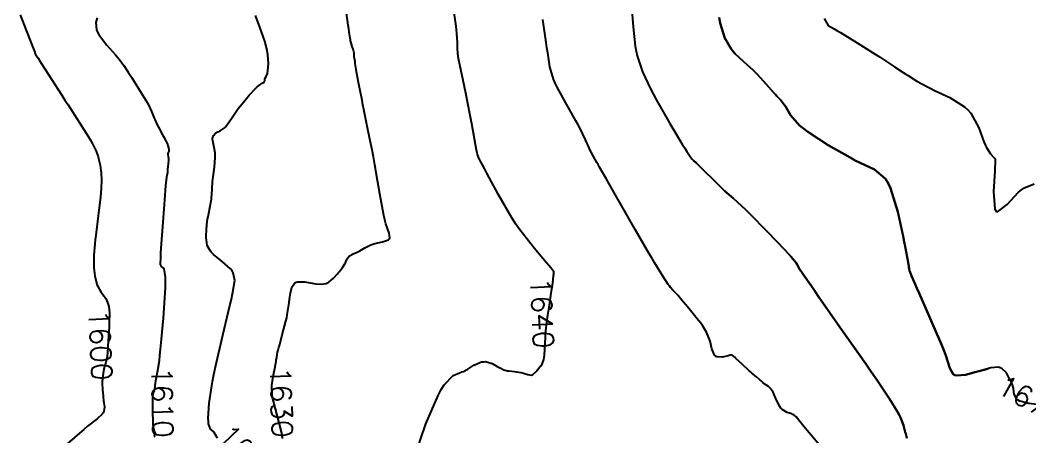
# Model space of a CAD drawing. Header units: metres. Extents: x 837477 to 838477, y 1189014 to 1191014.
# Drawn here: x 837697 to 837882.6, y 1190389.5 to 1190466 of the extents above; entities that cross this region are included whole.
import ezdxf

# ---------------------------------------------------------------- set-up
doc = ezdxf.new("R2010")
doc.units = ezdxf.units.M
doc.header["$LTSCALE"] = 0.3
doc.layers.add('COTAS 10', color=1, linetype='Continuous')
doc.styles.get("Standard").update_dxf_attribs({"font": 'simplex.shx'})

msp = doc.modelspace()

# ---------------------------------------------------------------- linework, layer by layer
at = {"layer": 'COTAS 10'}
for points, elevation in [([(837745.277, 1190389.169), (837745.188, 1190389.765), (837745.065, 1190390.417), (837744.323, 1190393.239), (837743.572, 1190396.053), (837743.442, 1190396.7), (837743.347, 1190397.29), (837743.286, 1190398.941), (837743.466, 1190400.198), (837743.522, 1190400.539), (837743.581, 1190400.876), (837743.818, 1190402.07), (837744.029, 1190403.1), (837744.071, 1190403.333), (837744.107, 1190403.545), (837744.181, 1190404.126), (837744.358, 1190405.017), (837744.459, 1190405.425), (837744.583, 1190405.902), (837744.742, 1190406.479), (837745.218, 1190408.209), (837745.879, 1190410.731), (837746.019, 1190411.346), (837746.14, 1190411.923), (837746.422, 1190413.704), (837746.606, 1190415.145), (837746.665, 1190415.509), (837746.728, 1190415.857), (837746.986, 1190416.986), (837747.509, 1190417.756), (837747.74, 1190417.877), (837748.007, 1190417.959), (837749.281, 1190417.923), (837750.68, 1190417.681), (837751.026, 1190417.634), (837751.355, 1190417.594), (837752.393, 1190417.52), (837753.295, 1190417.672), (837753.538, 1190417.775), (837753.778, 1190417.905), (837754.62, 1190418.595), (837755.377, 1190419.427), (837755.562, 1190419.647), (837755.738, 1190419.863), (837756.287, 1190420.603), (837756.714, 1190421.273), (837756.813, 1190421.444), (837756.904, 1190421.609), (837757.161, 1190422.152), (837757.451, 1190422.601), (837757.563, 1190422.708), (837757.689, 1190422.806), (837758.254, 1190423.097), (837758.98, 1190423.413), (837759.206, 1190423.528), (837759.443, 1190423.655), (837760.391, 1190424.211), (837761.507, 1190424.763), (837761.851, 1190424.886), (837762.21, 1190424.998), (837763.631, 1190425.295), (837764.739, 1190425.666), (837764.901, 1190425.824), (837765, 1190426.006), (837764.834, 1190426.862), (837764.222, 1190428.585), (837764.04, 1190429.312), (837763.853, 1190430.149), (837763.131, 1190434.077), (837762.494, 1190437.945), (837762.36, 1190438.744), (837762.245, 1190439.425), (837761.981, 1190440.899), (837761.728, 1190442.145), (837761.493, 1190443.301), (837760.899, 1190446.232), (837760.225, 1190449.568), (837760.049, 1190450.443), (837759.877, 1190451.298), (837759.297, 1190454.208), (837758.856, 1190456.476), (837758.773, 1190456.926), (837758.706, 1190457.298), (837758.608, 1190457.998), (837758.602, 1190458.222), (837758.594, 1190458.293), (837758.584, 1190458.369), (837758.525, 1190458.679), (837758.466, 1190459.018), (837758.455, 1190459.113), (837758.448, 1190459.208), (837758.443, 1190459.555), (837758.417, 1190459.937), (837758.396, 1190460.055), (837758.369, 1190460.178), (837758.225, 1190460.665), (837758.059, 1190461.155), (837758.018, 1190461.281), (837757.98, 1190461.401), (837757.864, 1190461.8), (837757.776, 1190462.156), (837757.756, 1190462.25), (837757.738, 1190462.342), (837757.686, 1190462.658), (837757.53, 1190463.767), (837757.446, 1190464.359), (837757.343, 1190465.074), (837756.824, 1190468.688)], 1630), ([(837809.43, 1190468.531), (837809.7, 1190464.739), (837810.071, 1190461.213), (837810.243, 1190460.303), (837810.446, 1190459.42), (837811.431, 1190456.471), (837812.924, 1190453.34), (837813.446, 1190452.344), (837814.017, 1190451.291), (837816.471, 1190447.02), (837818.738, 1190443.238), (837819.19, 1190442.494), (837819.566, 1190441.881), (837820.289, 1190440.761), (837820.58, 1190440.448), (837820.684, 1190440.344), (837820.797, 1190440.232), (837821.289, 1190439.767), (837822.103, 1190438.986), (837822.42, 1190438.676), (837822.777, 1190438.324), (837824.394, 1190436.714), (837826.104, 1190435.046), (837826.519, 1190434.659), (837826.909, 1190434.303), (837828.106, 1190433.286), (837829.697, 1190431.854), (837830.335, 1190431.237), (837831.059, 1190430.524), (837834.389, 1190427.152), (837837.566, 1190423.844), (837838.195, 1190423.172), (837838.715, 1190422.605), (837839.684, 1190421.439), (837839.926, 1190420.991), (837839.987, 1190420.878), (837840.046, 1190420.769), (837840.239, 1190420.414), (837840.464, 1190420.035), (837840.543, 1190419.911), (837840.63, 1190419.778), (837841.004, 1190419.228), (837842.339, 1190417.327), (837843.031, 1190416.342), (837843.863, 1190415.159), (837848.033, 1190409.228), (837852.471, 1190402.879), (837853.472, 1190401.431), (837854.374, 1190400.118), (837856.812, 1190396.495), (837858.303, 1190394.08), (837858.61, 1190393.527), (837858.87, 1190393.026), (837859.425, 1190391.633), (837859.669, 1190390.62), (837859.734, 1190390.357), (837859.798, 1190390.102), (837860.016, 1190389.245)], 1660), ([(837697.037, 1190466.959), (837698.083, 1190464.283), (837699.105, 1190461.64), (837699.301, 1190461.134), (837699.459, 1190460.726), (837699.717, 1190460.066), (837699.726, 1190460.044), (837699.73, 1190460.032), (837699.735, 1190460.013), (837699.738, 1190459.993), (837699.74, 1190459.981), (837699.742, 1190459.96), (837699.748, 1190459.935), (837699.751, 1190459.928), (837699.755, 1190459.92), (837699.772, 1190459.888), (837699.791, 1190459.854), (837699.795, 1190459.844), (837699.8, 1190459.834), (837699.812, 1190459.795), (837699.828, 1190459.754), (837699.834, 1190459.741), (837699.841, 1190459.729), (837699.872, 1190459.68), (837700.314, 1190458.998), (837700.58, 1190458.586), (837700.908, 1190458.077), (837704.699, 1190452.185), (837705.271, 1190451.296), (837705.84, 1190450.413), (837707.871, 1190447.26), (837709.572, 1190444.539), (837709.933, 1190443.928), (837710.246, 1190443.378), (837710.979, 1190441.905), (837711.35, 1190440.862), (837711.435, 1190440.584), (837711.512, 1190440.309), (837711.725, 1190439.355), (837711.864, 1190438.386), (837711.895, 1190438.103), (837711.923, 1190437.813), (837711.994, 1190436.711), (837711.928, 1190434.995), (837711.869, 1190434.318), (837711.792, 1190433.553), (837711.367, 1190430.063), (837710.917, 1190426.487), (837710.825, 1190425.67), (837710.746, 1190424.927), (837710.578, 1190422.864), (837710.555, 1190421.323), (837710.568, 1190420.909), (837710.59, 1190420.5), (837710.737, 1190419.067), (837711.034, 1190417.768), (837711.151, 1190417.443), (837711.282, 1190417.133), (837711.308, 1190417.09), (837711.88, 1190416.141), (837712.489, 1190415.293), (837712.627, 1190415.075), (837712.752, 1190414.864), (837713.094, 1190414.162), (837713.303, 1190413.439), (837713.343, 1190413.215), (837713.376, 1190412.98), (837713.433, 1190412.048), (837713.408, 1190410.694), (837713.39, 1190410.194), (837713.366, 1190409.639), (837713.236, 1190407.183), (837713.067, 1190404.851), (837713.019, 1190404.374), (837712.97, 1190403.971), (837712.786, 1190403.127), (837712.594, 1190402.611), (837712.54, 1190402.415), (837712.486, 1190402.197), (837712.284, 1190401.215), (837712.144, 1190400.051), (837712.128, 1190399.717), (837712.122, 1190399.378), (837712.181, 1190398.111), (837712.28, 1190397.04), (837712.299, 1190396.824), (837712.314, 1190396.642), (837712.339, 1190396.278), (837712.367, 1190395.997), (837712.385, 1190395.868), (837712.407, 1190395.717), (837712.519, 1190394.986), (837712.402, 1190394.123), (837712.278, 1190393.888), (837712.114, 1190393.655), (837711.195, 1190392.83), (837709.414, 1190391.444), (837708.708, 1190390.858), (837707.909, 1190390.184), (837704.256, 1190387.021)], 1600), ([(837733.278, 1190389.265), (837733.069, 1190389.704), (837732.764, 1190390.203), (837732.658, 1190390.333), (837732.542, 1190390.461), (837732.048, 1190390.893), (837731.671, 1190391.881), (837731.629, 1190392.359), (837731.615, 1190392.925), (837731.675, 1190393.878), (837731.789, 1190395.708), (837732.387, 1190399.664), (837732.639, 1190400.969), (837732.929, 1190402.366), (837734.288, 1190408.168), (837735.601, 1190413.593), (837735.862, 1190414.752), (837736.079, 1190415.762), (837736.489, 1190418.168), (837736.208, 1190419.582), (837735.988, 1190419.967), (837735.708, 1190420.348), (837734.182, 1190421.698), (837732.589, 1190422.952), (837732.265, 1190423.272), (837731.993, 1190423.581), (837731.433, 1190424.597), (837731.27, 1190425.628), (837731.248, 1190425.945), (837731.236, 1190426.276), (837731.275, 1190427.588), (837731.43, 1190429.048), (837731.492, 1190429.473), (837731.561, 1190429.906), (837731.877, 1190431.545), (837732.173, 1190433.121), (837732.23, 1190433.514), (837732.275, 1190433.889), (837732.348, 1190435.09), (837732.407, 1190436.344), (837732.445, 1190436.753), (837732.491, 1190437.188), (837732.733, 1190438.982), (837732.905, 1190440.778), (837732.906, 1190441.214), (837732.887, 1190441.624), (837732.653, 1190442.884), (837732.42, 1190443.842), (837732.402, 1190444.062), (837732.405, 1190444.261), (837732.58, 1190444.817), (837732.953, 1190445.205), (837733.079, 1190445.299), (837733.215, 1190445.387), (837733.792, 1190445.656), (837734.52, 1190446.171), (837734.752, 1190446.414), (837734.997, 1190446.701), (837735.992, 1190448.098), (837737.132, 1190449.749), (837737.469, 1190450.195), (837737.815, 1190450.637), (837739.141, 1190452.195), (837740.347, 1190453.463), (837740.616, 1190453.723), (837740.858, 1190453.944), (837741.502, 1190454.409), (837741.861, 1190454.619), (837741.924, 1190454.679), (837741.971, 1190454.738), (837742.008, 1190454.958), (837742.005, 1190455.197), (837742.027, 1190455.269), (837742.059, 1190455.343), (837742.254, 1190455.632), (837742.473, 1190456.182), (837742.52, 1190456.421), (837742.56, 1190456.698), (837742.654, 1190458.01), (837742.583, 1190459.587), (837742.52, 1190460.03), (837742.438, 1190460.476), (837741.982, 1190462.111), (837741.368, 1190463.84), (837741.186, 1190464.346), (837740.998, 1190464.863), (837740.277, 1190466.829)], 1620), ([(837769.699, 1190386.341), (837771.617, 1190391.884), (837773.886, 1190397.114), (837774.443, 1190398.164), (837774.969, 1190399.041), (837776.614, 1190400.771), (837777.789, 1190401.251), (837778.019, 1190401.34), (837778.208, 1190401.411), (837778.545, 1190401.508), (837778.879, 1190401.665), (837779.065, 1190401.774), (837779.292, 1190401.911), (837780.452, 1190402.638), (837781.834, 1190403.239), (837782.201, 1190403.296), (837782.562, 1190403.305), (837783.808, 1190402.943), (837784.829, 1190402.376), (837785.049, 1190402.257), (837785.24, 1190402.154), (837785.703, 1190401.916), (837785.942, 1190401.805), (837785.994, 1190401.781), (837786.039, 1190401.761), (837786.147, 1190401.712), (837786.453, 1190401.659), (837786.623, 1190401.635), (837786.83, 1190401.607), (837787.882, 1190401.473), (837789.046, 1190401.291), (837789.323, 1190401.234), (837789.58, 1190401.172), (837790.345, 1190400.924), (837790.965, 1190400.846), (837791.131, 1190400.892), (837791.294, 1190400.967), (837791.864, 1190401.483), (837792.376, 1190402.125), (837792.503, 1190402.28), (837792.623, 1190402.426), (837793.003, 1190402.869), (837793.292, 1190403.672), (837793.354, 1190404.044), (837793.41, 1190404.482), (837793.546, 1190406.604), (837793.669, 1190408.954), (837793.716, 1190409.535), (837793.768, 1190410.086), (837794.003, 1190411.824), (837794.26, 1190413.315), (837794.326, 1190413.71), (837794.39, 1190414.098), (837794.603, 1190415.435), (837794.785, 1190416.658), (837794.829, 1190416.974), (837794.871, 1190417.28), (837794.999, 1190418.303), (837795.084, 1190419.11), (837795.098, 1190419.28), (837795.108, 1190419.427), (837795.111, 1190419.763), (837794.555, 1190420.532), (837794.213, 1190420.951), (837793.789, 1190421.459), (837792.452, 1190423.023), (837791.58, 1190424.04), (837788.886, 1190427.499), (837788.157, 1190428.56), (837787.435, 1190429.667), (837784.887, 1190434.04), (837782.828, 1190437.875), (837782.413, 1190438.643), (837782.067, 1190439.283), (837781.378, 1190440.531), (837781.098, 1190441.344), (837781.008, 1190441.709), (837780.914, 1190442.135), (837780.531, 1190444.18), (837780.032, 1190446.953), (837779.864, 1190447.838), (837779.683, 1190448.773), (837778.925, 1190452.574), (837778.214, 1190456.061), (837777.933, 1190457.438), (837777.631, 1190458.925), (837777.494, 1190459.88), (837777.468, 1190460.184), (837777.447, 1190460.506), (837777.414, 1190461.813), (837777.311, 1190463.59), (837777.245, 1190464.208), (837777.163, 1190464.881), (837776.734, 1190467.768)], 1640), ([(837884.378, 1190395.368), (837882.445, 1190395.634), (837880.792, 1190396.075), (837880.47, 1190396.246), (837880.207, 1190396.439), (837879.749, 1190397.313), (837879.648, 1190398.223), (837879.609, 1190398.439), (837879.567, 1190398.639), (837879.378, 1190399.23), (837879.082, 1190399.84), (837878.972, 1190400.051), (837878.85, 1190400.281), (837878.309, 1190401.267), (837877.493, 1190402.074), (837877.197, 1190402.192), (837876.872, 1190402.264), (837875.447, 1190402.142), (837873.751, 1190401.694), (837873.299, 1190401.572), (837873.256, 1190401.56), (837872.749, 1190401.421), (837870.824, 1190400.885), (837869.159, 1190400.732), (837868.816, 1190400.834), (837868.523, 1190401), (837867.893, 1190402.122), (837867.166, 1190404.452), (837866.812, 1190405.379), (837866.393, 1190406.428), (837864.328, 1190411.235), (837862.278, 1190415.845), (837861.868, 1190416.77), (837861.526, 1190417.543), (837860.861, 1190419.067), (837860.677, 1190419.523), (837860.638, 1190419.624), (837860.605, 1190419.713), (837860.529, 1190419.943), (837860.444, 1190420.376), (837860.404, 1190420.593), (837860.358, 1190420.853), (837860.133, 1190422.144), (837859.696, 1190424.424), (837859.516, 1190425.308), (837859.31, 1190426.301), (837858.352, 1190430.796), (837857.013, 1190435.157), (837856.567, 1190436.065), (837856.087, 1190436.842), (837854.084, 1190438.567), (837851.43, 1190439.782), (837850.541, 1190440.238), (837849.585, 1190440.745), (837845.574, 1190443.011), (837841.804, 1190445.446), (837841, 1190446.061), (837840.299, 1190446.649), (837838.635, 1190448.561), (837837.753, 1190450.046), (837837.545, 1190450.365), (837837.354, 1190450.645), (837836.794, 1190451.325), (837836.116, 1190452.027), (837835.85, 1190452.32), (837835.55, 1190452.656), (837834.184, 1190454.227), (837832.581, 1190455.978), (837832.131, 1190456.427), (837831.679, 1190456.86), (837830.024, 1190458.296), (837828.481, 1190459.774), (837828.099, 1190460.234), (837827.736, 1190460.717), (837826.588, 1190462.642), (837825.716, 1190465.434), (837825.527, 1190466.463)], 1670), ([(837825.527, 1190466.463), (837825.716, 1190465.434), (837826.588, 1190462.642), (837827.736, 1190460.717), (837828.099, 1190460.234), (837828.481, 1190459.774), (837830.024, 1190458.296), (837831.679, 1190456.86), (837832.131, 1190456.427), (837832.581, 1190455.978), (837834.184, 1190454.227), (837835.55, 1190452.656), (837835.85, 1190452.32), (837836.116, 1190452.027), (837836.794, 1190451.325), (837837.354, 1190450.645), (837837.545, 1190450.365), (837837.753, 1190450.046), (837838.635, 1190448.561), (837840.299, 1190446.649), (837841, 1190446.061), (837841.804, 1190445.446), (837845.574, 1190443.011), (837849.585, 1190440.745), (837850.541, 1190440.238), (837851.43, 1190439.782), (837854.084, 1190438.567), (837856.087, 1190436.842), (837856.567, 1190436.065), (837857.013, 1190435.157), (837858.352, 1190430.796), (837859.31, 1190426.301), (837859.516, 1190425.308), (837859.696, 1190424.424), (837860.133, 1190422.144), (837860.358, 1190420.853), (837860.404, 1190420.593), (837860.444, 1190420.376), (837860.529, 1190419.943), (837860.605, 1190419.713), (837860.638, 1190419.624), (837860.677, 1190419.523), (837860.861, 1190419.067), (837861.526, 1190417.543), (837861.868, 1190416.77), (837862.278, 1190415.845), (837864.328, 1190411.235), (837866.393, 1190406.428), (837866.812, 1190405.379), (837867.166, 1190404.452), (837867.893, 1190402.122), (837868.523, 1190401), (837868.816, 1190400.834), (837869.159, 1190400.732), (837870.824, 1190400.885), (837872.749, 1190401.421), (837873.256, 1190401.56), (837873.299, 1190401.572), (837873.751, 1190401.694), (837874.923, 1190402.004)], 1670), ([(837711.175, 1190466.421), (837710.92, 1190465.521), (837711.054, 1190464.212), (837711.24, 1190463.786), (837711.49, 1190463.333), (837712.93, 1190461.466), (837714.546, 1190459.632), (837714.907, 1190459.2), (837715.231, 1190458.801), (837716.09, 1190457.632), (837716.881, 1190456.402), (837717.472, 1190455.485), (837718.813, 1190453.404), (837720.099, 1190451.327), (837720.373, 1190450.85), (837720.611, 1190450.417), (837721.176, 1190449.206), (837721.542, 1190448.267), (837721.655, 1190448.004), (837721.774, 1190447.74), (837722.244, 1190446.774), (837722.7, 1190445.896), (837722.81, 1190445.686), (837722.913, 1190445.491), (837723.223, 1190444.907), (837723.483, 1190444.423), (837723.554, 1190444.29), (837723.625, 1190444.158), (837723.877, 1190443.687), (837724.095, 1190443.222), (837724.144, 1190443.095), (837724.189, 1190442.967), (837724.311, 1190442.511), (837724.357, 1190442.107), (837724.353, 1190442.013), (837724.342, 1190441.926), (837724.245, 1190441.678), (837724.154, 1190441.447), (837724.147, 1190441.372), (837724.148, 1190441.292), (837724.218, 1190440.961), (837724.296, 1190440.541), (837724.302, 1190440.405), (837724.302, 1190440.259), (837724.244, 1190439.661), (837724.164, 1190439.063), (837724.148, 1190438.918), (837724.136, 1190438.781), (837724.116, 1190438.363), (837724.092, 1190437.963), (837724.077, 1190437.838), (837724.058, 1190437.707), (837723.959, 1190437.182), (837723.775, 1190435.572), (837723.702, 1190434.758), (837723.62, 1190433.783), (837723.245, 1190428.929), (837722.905, 1190424.142), (837722.845, 1190423.209), (837722.8, 1190422.446), (837722.758, 1190421.109), (837722.894, 1190420.864), (837722.959, 1190420.789), (837723.037, 1190420.712), (837723.422, 1190420.41), (837723.684, 1190418.815), (837723.685, 1190417.923), (837723.655, 1190416.835), (837723.289, 1190411.281), (837722.946, 1190407.426), (837722.782, 1190405.593), (837722.663, 1190404.421), (837722.554, 1190403.425), (837722.241, 1190401.281), (837722.021, 1190400.311), (837721.972, 1190400.055), (837721.928, 1190399.803), (837721.808, 1190398.939), (837721.708, 1190398.228), (837721.675, 1190398.075), (837721.641, 1190397.94), (837721.499, 1190397.606), (837721.38, 1190396.958), (837721.361, 1190396.625), (837721.346, 1190396.225), (837721.34, 1190394.222), (837721.41, 1190392.171), (837721.443, 1190391.74), (837721.482, 1190391.367), (837721.672, 1190390.517), (837721.834, 1190390.142), (837721.855, 1190390.069), (837721.866, 1190390.01), (837721.821, 1190389.911), (837721.732, 1190389.877), (837721.716, 1190389.86), (837721.703, 1190389.839), (837721.686, 1190389.734), (837721.691, 1190389.631), (837721.693, 1190389.611), (837721.694, 1190389.595), (837721.697, 1190389.568), (837721.791, 1190389.493)], 1610), ([(837844.696, 1190387.11), (837841.683, 1190390.684), (837841.084, 1190391.398), (837840.587, 1190391.994), (837839.64, 1190393.152), (837839.217, 1190393.513), (837839.05, 1190393.606), (837838.861, 1190393.696), (837837.998, 1190393.997), (837837.078, 1190394.533), (837836.853, 1190394.771), (837836.641, 1190395.048), (837835.985, 1190396.373), (837835.422, 1190397.698), (837835.27, 1190397.976), (837835.119, 1190398.215), (837834.585, 1190398.754), (837834.109, 1190399.038), (837833.995, 1190399.115), (837833.887, 1190399.192), (837833.562, 1190399.467), (837833.208, 1190399.791), (837833.082, 1190399.899), (837832.945, 1190400.015), (837832.349, 1190400.501), (837831.539, 1190401.19), (837831.266, 1190401.434), (837830.972, 1190401.701), (837829.734, 1190402.858), (837828.61, 1190403.91), (837828.387, 1190404.111), (837828.203, 1190404.273), (837827.859, 1190404.534), (837827.538, 1190404.476), (837827.368, 1190404.437), (837827.164, 1190404.389), (837826.134, 1190404.133), (837825.068, 1190404.17), (837824.84, 1190404.306), (837824.641, 1190404.498), (837824.165, 1190405.643), (837823.845, 1190407.031), (837823.745, 1190407.375), (837823.639, 1190407.702), (837823.213, 1190408.736), (837822.442, 1190409.952), (837822.118, 1190410.394), (837821.747, 1190410.882), (837820.009, 1190413.021), (837818.306, 1190415.024), (837817.956, 1190415.425), (837817.659, 1190415.759), (837817.028, 1190416.413), (837816.572, 1190416.937), (837816.385, 1190417.19), (837816.172, 1190417.489), (837815.184, 1190418.96), (837813.7, 1190421.353), (837813.174, 1190422.234), (837812.598, 1190423.21), (837810.102, 1190427.523), (837807.563, 1190431.963), (837806.399, 1190433.999), (837804.736, 1190436.91), (837803.539, 1190438.999), (837803.273, 1190439.46), (837803.036, 1190439.871), (837802.416, 1190440.931), (837801.924, 1190441.85), (837801.767, 1190442.172), (837801.602, 1190442.524), (837800.931, 1190444.036), (837799.95, 1190446.068), (837799.59, 1190446.748), (837799.19, 1190447.477), (837797.428, 1190450.533), (837795.74, 1190453.65), (837795.389, 1190454.418), (837795.087, 1190455.145), (837794.417, 1190457.428), (837794.003, 1190459.981), (837793.863, 1190460.878), (837793.712, 1190461.858), (837793.075, 1190466.086)], 1650), ([(837844.833, 1190466.259), (837845.562, 1190465.007), (837846.64, 1190464.392), (837847.168, 1190464.074), (837847.796, 1190463.693), (837850.893, 1190461.785), (837854.222, 1190459.702), (837854.997, 1190459.211), (837855.708, 1190458.757), (837857.743, 1190457.427), (837859.361, 1190456.361), (837859.809, 1190456.074), (837860.256, 1190455.791), (837861.874, 1190454.795), (837863.785, 1190453.742), (837864.418, 1190453.422), (837865.096, 1190453.089), (837867.919, 1190451.786), (837870.629, 1190450.087), (837871.235, 1190449.505), (837871.779, 1190448.875), (837873.222, 1190446.199), (837874.185, 1190443.65), (837874.425, 1190443.101), (837874.655, 1190442.62), (837875.39, 1190441.447), (837875.929, 1190440.857), (837876.034, 1190440.744), (837876.121, 1190440.652), (837876.276, 1190440.5), (837876.247, 1190439.578), (837876.217, 1190439.001), (837876.177, 1190438.283), (837875.956, 1190434.529), (837876.164, 1190431.32), (837876.395, 1190430.946), (837876.701, 1190430.796), (837878.431, 1190432.115), (837880.549, 1190434.386), (837881.1, 1190434.837), (837881.634, 1190435.21), (837881.738, 1190435.251), (837883.434, 1190435.915)], 1680), ([(837844.833, 1190466.259), (837845.562, 1190465.007), (837846.64, 1190464.392), (837847.168, 1190464.074), (837847.796, 1190463.693), (837850.893, 1190461.785), (837854.222, 1190459.702), (837854.997, 1190459.211), (837855.708, 1190458.757), (837857.743, 1190457.427), (837859.361, 1190456.361), (837859.809, 1190456.074), (837860.256, 1190455.791), (837861.874, 1190454.795), (837863.785, 1190453.742), (837864.418, 1190453.422), (837865.096, 1190453.089), (837867.919, 1190451.786), (837870.629, 1190450.087), (837871.235, 1190449.505), (837871.779, 1190448.875), (837873.222, 1190446.199), (837874.185, 1190443.65), (837874.425, 1190443.101), (837874.655, 1190442.62), (837874.923, 1190442.192)], 1680), ([(837860.016, 1190389.245), (837859.798, 1190390.102), (837859.734, 1190390.357), (837859.669, 1190390.62), (837859.425, 1190391.633), (837858.87, 1190393.026), (837858.61, 1190393.527), (837858.303, 1190394.08), (837856.812, 1190396.495), (837854.374, 1190400.118), (837853.472, 1190401.431), (837852.471, 1190402.879), (837848.033, 1190409.228), (837843.863, 1190415.159), (837843.031, 1190416.342), (837842.339, 1190417.327), (837841.004, 1190419.228), (837840.63, 1190419.778), (837840.543, 1190419.911), (837840.464, 1190420.035), (837840.239, 1190420.414), (837840.046, 1190420.769), (837839.987, 1190420.878), (837839.926, 1190420.991), (837839.684, 1190421.439), (837838.715, 1190422.605), (837838.195, 1190423.172), (837837.566, 1190423.844), (837834.389, 1190427.152), (837831.059, 1190430.524), (837830.335, 1190431.237), (837829.697, 1190431.854), (837828.106, 1190433.286), (837826.909, 1190434.303), (837826.519, 1190434.659), (837826.104, 1190435.046), (837824.394, 1190436.714), (837822.777, 1190438.324), (837822.42, 1190438.676), (837822.103, 1190438.986), (837821.289, 1190439.767), (837820.797, 1190440.232), (837820.684, 1190440.344), (837820.58, 1190440.448)], 1660), ([(837844.696, 1190387.11), (837841.683, 1190390.684), (837841.084, 1190391.398), (837840.587, 1190391.994), (837839.64, 1190393.152), (837839.217, 1190393.513), (837839.05, 1190393.606), (837838.861, 1190393.696), (837837.998, 1190393.997), (837837.078, 1190394.533), (837836.853, 1190394.771), (837836.641, 1190395.048), (837835.985, 1190396.373), (837835.422, 1190397.698), (837835.27, 1190397.976), (837835.119, 1190398.215), (837834.585, 1190398.754), (837834.109, 1190399.038), (837833.995, 1190399.115), (837833.887, 1190399.192), (837833.562, 1190399.467), (837833.208, 1190399.791), (837833.082, 1190399.899), (837832.945, 1190400.015), (837832.349, 1190400.501), (837831.539, 1190401.19), (837831.266, 1190401.434), (837830.972, 1190401.701), (837829.734, 1190402.858), (837828.61, 1190403.91), (837828.387, 1190404.111), (837828.203, 1190404.273), (837827.859, 1190404.534), (837827.538, 1190404.476), (837827.368, 1190404.437), (837827.164, 1190404.389), (837826.134, 1190404.133), (837825.068, 1190404.17), (837824.923, 1190404.256)], 1650)]:
    msp.add_lwpolyline(points, dxfattribs=dict(at, elevation=elevation))

# ---------------------------------------------------------------- texts
at = {"layer": 'COTAS 10', "char_height": 3.8, "attachment_point": 7}
for s, insert, rotation in [('1640', (837790.756, 1190418.626, 1640), 272.75749), ('1600', (837709.6, 1190412.756, 1600), 272.69408), ('1610', (837721.135, 1190402.3, 1610), 271.17571), ('1630', (837742.956, 1190402.307, 1630), 271.7636), ('1670', (837876.207, 1190397.761, 1670), 330.69401), ('1620', (837733.161, 1190389.567, 1620), 313.65361)]:
    msp.add_mtext(s, dxfattribs=dict(at, insert=insert, rotation=rotation))

doc.saveas('drawing.dxf')
